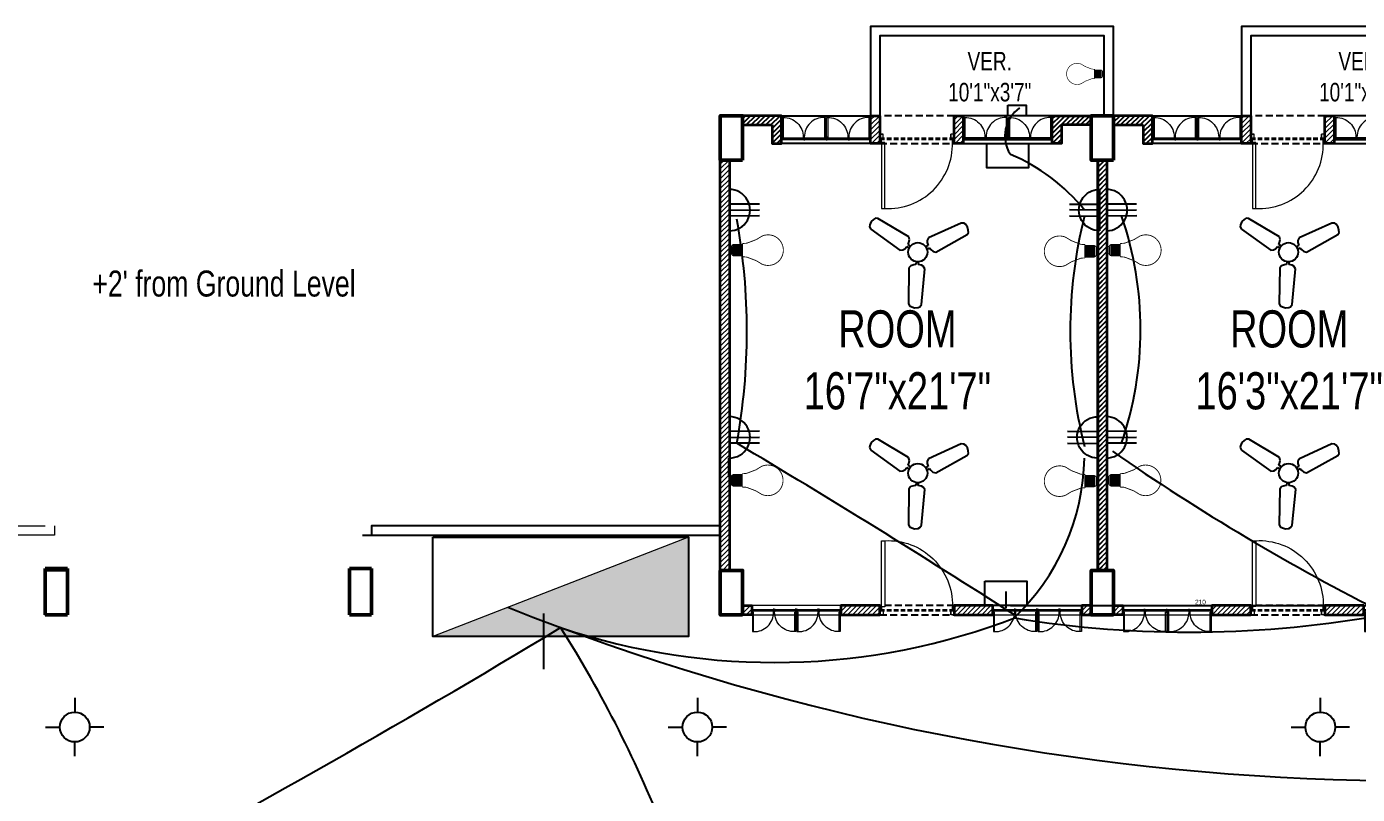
# Model space of a CAD drawing. Header units: inches. Extents: x -20263 to 10253, y -4567 to 3195.
# Drawn here: x -6846 to -6129, y -1205 to -791 of the extents above; entities that cross this region are included whole.
import ezdxf

# ---------------------------------------------------------------- set-up
doc = ezdxf.new("R2010")
doc.units = ezdxf.units.IN
doc.header["$MEASUREMENT"] = 0
doc.linetypes.add('ACAD_ISO02W100', pattern=[15, 12, -3])
doc.linetypes.add('DASHED2', pattern=[0.375, 0.25, -0.125])
for name, color, linetype, lineweight in [('A-TEXT', 7, 'Continuous', 5), ('ar-DOOR-WOOD', 44, 'Continuous', 0), ('column', 1, 'Continuous', 50), ('Main Wall', 250, 'Continuous', 13), ('WALL_SEC_', 170, 'Continuous', 25), ('walll', 7, 'Continuous', 30)]:
    doc.layers.add(name, color=color, linetype=linetype, lineweight=lineweight)
for name, color, linetype in [('conduit', 160, 'Continuous'), ('e conduit sdb to swicth', 160, 'Continuous'), ('liveline', 1, 'Continuous')]:
    doc.layers.add(name, color=color, linetype=linetype)
doc.layers.add('hatch brick', color=32, linetype='Continuous', lineweight=0, transparency=0.4)
doc.styles.add('SIMPLE', font='romantic.ttf')
doc.styles.get("Standard").update_dxf_attribs({"font": 'arial.ttf'})
doc.dimstyles.get("Standard").update_dxf_attribs({"dimtxt": 0.18, "dimasz": 0.18, "dimexe": 0.18, "dimexo": 0.0625, "dimgap": 0.09, "dimtad": 0, "dimtih": 1, "dimtoh": 1, "dimdec": 4, "dimzin": 0, "dimdsep": 46, "dimtxsty": 'Standard', "dimcen": 0.09, "dimadec": 0, "dimazin": 0, "dimtfac": 1, "dimtdec": 4, "dimtofl": 0, "dimtmove": 0, "dimatfit": 3, "dimfxl": 1, "dimtolj": 1, "dimtzin": 0, "dimarcsym": 0})
pattern_1 = [(45, (-1504762.0648, -134073.2052), (-1.3258252147, 1.3258252147), [])]

# ---------------------------------------------------------------- blocks, each defined once
blk = doc.blocks.new('DOOR_45')
at = {"layer": 'ar-DOOR-WOOD'}
for p, q in [((-10968.75, 15427.44), (-10963.75, 15427.44)), ((-10968.75, 15427.44), (-10968.75, 15426.44)), ((-10963.75, 15427.44), (-10963.75, 15425.44)), ((-11008.75, 15426.44), (-11008.75, 15424.44)), ((-10968.75, 15426.44), (-11008.75, 15426.44)), ((-11008.75, 15424.44), (-10968.75, 15424.44)), ((-10968.75, 15424.44), (-10968.75, 15426.44)), ((-10968.75, 15426.44), (-10966.75, 15426.44)), ((-10966.75, 15426.44), (-10966.75, 15425.44)), ((-10966.75, 15425.44), (-10963.75, 15425.44)), ((-10968.75, 15382.44), (-10968.75, 15383.44)), ((-10968.75, 15383.44), (-10966.75, 15383.44)), ((-10968.75, 15382.44), (-10963.75, 15382.44)), ((-10966.75, 15384.44), (-10963.75, 15384.44)), ((-10966.75, 15383.44), (-10966.75, 15384.44)), ((-10963.75, 15382.44), (-10963.75, 15384.44))]:
    blk.add_line(p, q, dxfattribs=at)
for points in [[(-10963.75, 15427.44), (-10968.75, 15427.44), (-10968.75, 15426.44), (-10966.75, 15426.44), (-10966.75, 15425.44), (-10963.75, 15425.44)], [(-10968.75, 15426.44), (-11008.75, 15426.44), (-11008.75, 15424.44), (-10968.75, 15424.44)], [(-10968.75, 15383.44), (-10968.75, 15382.44), (-10963.75, 15382.44), (-10963.75, 15384.44), (-10966.75, 15384.44), (-10966.75, 15383.44)]]:
    blk.add_lwpolyline(points, close=True, dxfattribs=at)
blk.add_arc((-10969.89, 15422.35), 38.92, 176.90834, 271.67702, dxfattribs=at)
blk = doc.blocks.new('DOOR_40')
at = {"layer": 'ar-DOOR-WOOD'}
for p, q in [((-11029.1, 15421.4), (-11064.1, 15421.4)), ((-11064.1, 15421.4), (-11064.1, 15419.4)), ((-11064.1, 15419.4), (-11029.1, 15419.4)), ((-11029.1, 15422.4), (-11024.1, 15422.4)), ((-11029.1, 15422.4), (-11029.1, 15421.4)), ((-11029.1, 15419.4), (-11029.1, 15421.4)), ((-11029.1, 15421.4), (-11027.1, 15421.4)), ((-11027.1, 15421.4), (-11027.1, 15420.4)), ((-11027.1, 15420.4), (-11024.1, 15420.4)), ((-11024.1, 15422.4), (-11024.1, 15420.4)), ((-11029.1, 15383.4), (-11027.1, 15383.4)), ((-11029.1, 15382.4), (-11029.1, 15383.4)), ((-11029.1, 15382.4), (-11024.1, 15382.4)), ((-11027.1, 15383.4), (-11027.1, 15384.4)), ((-11027.1, 15384.4), (-11024.1, 15384.4)), ((-11024.1, 15382.4), (-11024.1, 15384.4))]:
    blk.add_line(p, q, dxfattribs=at)
blk.add_arc((-11029.4, 15418.2), 34.8, 178.03, 270.3561, dxfattribs=at)
blk = doc.blocks.new('room 1')
h = blk.add_hatch()
h.set_pattern_fill('ANSI31', color=256, scale=15)
h.paths.add_polyline_path([(1498318.01, 133229.01), (1498318.01, 133219.01), (1498323.01, 133219.01), (1498323.01, 133234.01), (1498302.01, 133234.01), (1498302.01, 133229.01), (1498302.01, 133229.01)])
h = blk.add_hatch()
h.set_pattern_fill('ANSI31', color=256, scale=15)
h.paths.add_polyline_path([(1498474.01, 133229.01), (1498474.01, 133219.01), (1498469.01, 133219.01), (1498469.01, 133234.01), (1498490.01, 133234.01), (1498490.01, 133229.01), (1498490.01, 133229.01)])
at = {"layer": 'hatch brick'}
h = blk.add_hatch(dxfattribs=at)
h.set_pattern_fill('ANSI31', color=256, scale=15)
h.set_pattern_definition([(45, (69, 2), (-1.3258252147, 1.3258252147), [])])
h.paths.add_polyline_path([(1498376.01, 133234.01), (1498376.01, 133219.01), (1498376.01, 133219.01), (1498371.01, 133219.01), (1498371.01, 133234.01)])
h = blk.add_hatch(dxfattribs=at)
h.set_pattern_fill('ANSI31', color=256, scale=15)
h.set_pattern_definition([(45, (114, 2), (-1.3258252147, 1.3258252147), [])])
h.paths.add_polyline_path([(1498421.01, 133234.01), (1498421.01, 133219.01), (1498421.01, 133219.01), (1498416.01, 133219.01), (1498416.01, 133234.01)])
h = blk.add_hatch(dxfattribs=at)
h.set_pattern_fill('ANSI31', color=256, scale=15)
h.paths.add_polyline_path([(1498298.51, 132989.01), (1498293.51, 132989.01), (1498293.51, 133210.01), (1498298.51, 133210.01)])
h = blk.add_hatch(dxfattribs=at)
h.set_pattern_fill('ANSI31', color=256, scale=15)
h.paths.add_polyline_path([(1498493.51, 132989.01), (1498498.51, 132989.01), (1498498.51, 133210.01), (1498493.51, 133210.01)])
h = blk.add_hatch(dxfattribs=at)
h.set_pattern_fill('ANSI31', color=256, scale=15)
h.set_pattern_definition([(45, (-14.5, 0), (-1.3258252147, 1.3258252147), [])])
h.paths.add_polyline_path([(1498302.01, 132970.01), (1498307.01, 132970.01), (1498307.01, 132965.01), (1498302.01, 132965.01)])
h = blk.add_hatch(dxfattribs=at)
h.set_pattern_fill('ANSI31', color=256, scale=15)
h.set_pattern_definition([(45, (-5, -252), (-1.3258252147, 1.3258252147), [])])
h.paths.add_polyline_path([(1498376.01, 132970.01), (1498355.01, 132970.01), (1498355.01, 132965.01), (1498376.01, 132965.01)])
h = blk.add_hatch(dxfattribs=at)
h.set_pattern_fill('ANSI31', color=256, scale=15)
h.set_pattern_definition([(45, (1.2113, 4e-09), (-1.3258252147, 1.3258252147), [])])
h.paths.add_polyline_path([(1498437.01, 132970.01), (1498416.01, 132970.01), (1498416.01, 132965.01), (1498437.01, 132965.01)])
h = blk.add_hatch(dxfattribs=at)
h.set_pattern_fill('ANSI31', color=256, scale=15)
h.paths.add_polyline_path([(1498490.01, 132970.01), (1498485.01, 132970.01), (1498485.01, 132965.01), (1498490.01, 132965.01)])
for points in [[(1498323.01, 133234.01), (1498371.01, 133234.01), (1498371.01, 133219.01), (1498323.01, 133219.01)], [(1498469.01, 133234.01), (1498421.01, 133234.01), (1498421.01, 133219.01), (1498469.01, 133219.01)]]:
    blk.add_lwpolyline(points, close=True)
at = {"linetype": 'DASHED2', "ltscale": 15}
for points in [[(1498376.01, 133219.01), (1498416.01, 133219.01), (1498416.01, 133234.01), (1498376.01, 133234.01)], [(1498376.01, 132965.01), (1498416.01, 132965.01), (1498416.01, 132970.01), (1498376.01, 132970.01)]]:
    blk.add_lwpolyline(points, close=True, dxfattribs=at)
at = {"layer": 'Main Wall', "color": 1, "lineweight": 50}
for points in [[(1498302.01, 133210.01), (1498290.01, 133210.01), (1498290.01, 133234.01), (1498302.01, 133234.01), (1498302.01, 133210.01)], [(1498502.01, 133210.01), (1498490.01, 133210.01), (1498490.01, 133234.01), (1498502.01, 133234.01), (1498502.01, 133210.01)], [(1498302.01, 132965.01), (1498290.01, 132965.01), (1498290.01, 132989.01), (1498302.01, 132989.01), (1498302.01, 132965.01)], [(1498502.01, 132965.01), (1498490.01, 132965.01), (1498490.01, 132989.01), (1498502.01, 132989.01), (1498502.01, 132965.01)]]:
    blk.add_lwpolyline(points, dxfattribs=at)
at = {"layer": 'Main Wall', "lineweight": 35}
for points in [[(1498318.01, 133229.01), (1498318.01, 133219.01), (1498323.01, 133219.01), (1498323.01, 133234.01), (1498302.01, 133234.01), (1498302.01, 133229.01), (1498302.01, 133229.01), (1498302.01, 133229.01), (1498318.01, 133229.01)], [(1498474.01, 133229.01), (1498474.01, 133219.01), (1498469.01, 133219.01), (1498469.01, 133234.01), (1498490.01, 133234.01), (1498490.01, 133229.01), (1498490.01, 133229.01), (1498490.01, 133229.01), (1498474.01, 133229.01)], [(1498376.01, 132970.01), (1498376.01, 132970.01), (1498355.01, 132970.01), (1498355.01, 132965.01), (1498376.01, 132965.01), (1498376.01, 132970.01)]]:
    blk.add_lwpolyline(points, dxfattribs=at)
for points in [[(1498376.01, 133234.01), (1498376.01, 133219.01), (1498376.01, 133219.01), (1498376.01, 133219.01), (1498371.01, 133219.01), (1498371.01, 133234.01)], [(1498421.01, 133234.01), (1498421.01, 133219.01), (1498421.01, 133219.01), (1498421.01, 133219.01), (1498416.01, 133219.01), (1498416.01, 133234.01)], [(1498298.51, 132989.01), (1498293.51, 132989.01), (1498293.51, 133210.01), (1498298.51, 133210.01)], [(1498493.51, 132989.01), (1498498.51, 132989.01), (1498498.51, 133210.01), (1498493.51, 133210.01)], [(1498302.01, 132970.01), (1498307.01, 132970.01), (1498307.01, 132965.01), (1498302.01, 132965.01)], [(1498437.01, 132970.01), (1498416.01, 132970.01), (1498416.01, 132965.01), (1498437.01, 132965.01)], [(1498490.01, 132970.01), (1498485.01, 132970.01), (1498485.01, 132965.01), (1498490.01, 132965.01)]]:
    blk.add_lwpolyline(points, close=True, dxfattribs=at)
at = {"layer": 'Main Wall', "color": 150}
for points in [[(1498371.01, 133221.01), (1498323.61, 133221.01), (1498323.61, 133222.01), (1498371.01, 133222.01)], [(1498371.01, 133221.01), (1498323.61, 133221.01), (1498323.61, 133221.51), (1498371.01, 133221.51)], [(1498421.01, 133221.01), (1498468.41, 133221.01), (1498468.41, 133222.01), (1498421.01, 133222.01)], [(1498421.01, 133221.01), (1498468.41, 133221.01), (1498468.41, 133221.51), (1498421.01, 133221.51)], [(1498307.01, 132968.01), (1498354.41, 132968.01), (1498354.41, 132967.01), (1498307.01, 132967.01)], [(1498307.01, 132968.01), (1498354.41, 132968.01), (1498354.41, 132967.51), (1498307.01, 132967.51)], [(1498437.61, 132968.01), (1498484.41, 132968.01), (1498484.41, 132967.01), (1498437.61, 132967.01)], [(1498437.61, 132968.01), (1498484.41, 132968.01), (1498484.41, 132967.51), (1498437.61, 132967.51)]]:
    blk.add_lwpolyline(points, close=True, dxfattribs=at)
at = {"layer": 'Main Wall', "color": 150, "linetype": 'DASHED2', "ltscale": 10}
for points in [[(1498376.01, 133222.01), (1498416.01, 133222.01), (1498416.01, 133221.01), (1498376.01, 133221.01)], [(1498376.01, 133222.01), (1498416.01, 133222.01), (1498416.01, 133221.51), (1498376.01, 133221.51)], [(1498376.01, 132968.01), (1498416.01, 132968.01), (1498416.01, 132967.01), (1498376.01, 132967.01)], [(1498376.01, 132968.01), (1498416.01, 132968.01), (1498416.01, 132967.51), (1498376.01, 132967.51)]]:
    blk.add_lwpolyline(points, close=True, dxfattribs=at)
at = {"layer": 'Main Wall'}
for points in [[(1498307.01, 132965.01), (1498355.01, 132965.01), (1498355.01, 132970.01), (1498307.01, 132970.01)], [(1498437.01, 132965.01), (1498485.01, 132965.01), (1498485.01, 132970.01), (1498437.01, 132970.01)]]:
    blk.add_lwpolyline(points, close=True, dxfattribs=at)
at = {"layer": 'Main Wall', "extrusion": (0, 0, -1)}
for name, p, xscale, yscale, zscale, rotation in [('DOOR_40', (-1502949.75, 129913.77), 0.2999999999999545, 0.2999999999999545, -0.2999999999999545, 270), ('DOOR_40', (-1502973.75, 129913.77), 0.2999999999999545, 0.2999999999999545, -0.2999999999999545, 270), ('DOOR_40', (-1493818.28, 129913.77), -0.2999999999999545, 0.2999999999999545, -0.2999999999999545, 90), ('DOOR_40', (-1493842.28, 129913.77), -0.2999999999999545, 0.2999999999999545, -0.2999999999999545, 90), ('DOOR_45', (-1512089.3, 142969.57), -0.8888888888889142, 0.8888888888889142, -0.8888888888889142, 270), ('DOOR_45', (-1512089.3, 123219.46), 0.8888888888889142, 0.8888888888889142, -0.8888888888889142, 270), ('DOOR_40', (-1493704.28, 136275.25), 0.2999999999999545, 0.2999999999999545, -0.2999999999999545, 90), ('DOOR_40', (-1493728.28, 136275.25), 0.2999999999999545, 0.2999999999999545, -0.2999999999999545, 90), ('DOOR_40', (-1493834.28, 136275.25), 0.2999999999999545, 0.2999999999999545, -0.2999999999999545, 90), ('DOOR_40', (-1493858.28, 136275.25), 0.2999999999999545, 0.2999999999999545, -0.2999999999999545, 90)]:
    blk.add_blockref(name, p, dxfattribs=dict(at, xscale=xscale, yscale=yscale, zscale=zscale, rotation=rotation))
at = {"layer": 'Main Wall'}
for p, xscale, yscale, zscale, rotation in [((1493720.28, 129913.77), 0.2999999999999545, 0.2999999999999545, 0.2999999999999545, 270), ((1493744.28, 129913.77), 0.2999999999999545, 0.2999999999999545, 0.2999999999999545, 270), ((1503047.75, 129913.77), -0.2999999999999545, 0.2999999999999545, 0.2999999999999546, 90), ((1503071.75, 129913.77), -0.2999999999999545, 0.2999999999999545, 0.2999999999999546, 90), ((1502933.75, 136275.25), 0.2999999999999546, 0.2999999999999546, 0.2999999999999546, 90), ((1502957.75, 136275.25), 0.2999999999999546, 0.2999999999999546, 0.2999999999999546, 90), ((1503063.75, 136275.25), 0.2999999999999546, 0.2999999999999546, 0.2999999999999546, 90), ((1503087.75, 136275.25), 0.2999999999999546, 0.2999999999999546, 0.2999999999999546, 90)]:
    blk.add_blockref('DOOR_40', p, dxfattribs=dict(at, xscale=xscale, yscale=yscale, zscale=zscale, rotation=rotation))
blk = doc.blocks.new('toilet stair block final')
at = {"layer": 'hatch brick'}
h = blk.add_hatch(dxfattribs=at)
h.set_pattern_fill('ANSI31', color=256, scale=15)
edge = h.paths.add_edge_path()
edge.add_line((67.04, 218.27), (65.33, 222.97))
edge.add_line((65.33, 222.97), (0, 199.18))
edge.add_line((0, 199.18), (0, 180.18))
edge.add_line((0, 180.18), (-57, 180.18))
edge.add_line((-57, 180.18), (-57, 175.18))
edge.add_line((-57, 175.18), (5, 175.18))
edge.add_line((5, 175.18), (5, 195.68))
edge.add_line((5, 195.68), (67.04, 218.27))
for points in [[(-62, 367), (-62, 362), (57.4, 362), (85.96, 283.35)], [(90.63, 285.05), (60.9, 367), (-57, 367)]]:
    blk.add_lwpolyline(points)
blk = doc.blocks.new('LED')
for p, q in [((-12.1, -25.6), (11.9, -25.6)), ((-11.6, -7.7), (11.7, -7.7)), ((-11.6, -11), (11.7, -9.6)), ((-11.6, -13.3), (11.7, -11.8)), ((-11.5, -15.5), (11.8, -14.1)), ((-11.3, -17.8), (11.9, -16.3)), ((-11.2, -20), (12.1, -18.6)), ((-11.2, -22.2), (12.1, -20.8)), ((-11.2, -24.5), (12.1, -23.1))]:
    blk.add_line(p, q)
at = {"lineweight": 9}
blk.add_line((7.8, -3.1), (-7.8, -3.1), dxfattribs=at)
for points, const_width in [([(5.3, 0), (5.4, 0), (5.7, 0), (6.1, -0.1), (6.6, -0.3), (7, -0.6), (7.2, -0.9), (7.4, -1.2), (7.5, -1.5), (7.7, -2), (7.7, -2.5), (7.8, -3.1), (7.7, -2.5), (7.7, -2), (7.5, -1.5), (7.4, -1.2), (7.2, -0.9), (7, -0.6), (6.6, -0.3), (6.1, -0.1), (5.7, 0), (5.4, 0), (5.3, 0), (-5.3, 0), (-5.4, 0), (-5.5, 0), (-5.8, 0), (-6.1, -0.1), (-6.4, -0.2), (-6.7, -0.5), (-7, -0.7), (-7.3, -1.1), (-7.6, -1.7), (-7.7, -2.3), (-7.8, -3.1), (-7.8, -3.1), (-7.9, -3.2), (-8.1, -3.2), (-8.3, -3.3), (-8.9, -3.6), (-9.6, -4.1), (-10.3, -4.7), (-11, -5.4), (-11.2, -5.9), (-11.4, -6.4), (-11.6, -7), (-11.6, -7.7), (-12.2, -7.7), (-12.1, -26)], 2), ([(-5.3, 0), (-5.4, 0), (-5.5, 0), (-5.8, 0), (-6.1, -0.1), (-6.4, -0.2), (-6.7, -0.5), (-7, -0.7), (-7.3, -1.1), (-7.6, -1.7), (-7.7, -2.3), (-7.8, -3.1)], 1), ([(-0.1, -111.1), (-0.2, -111.1), (-1, -111.1), (-1.8, -111.1), (-2.6, -111.1), (-3.4, -111), (-4.2, -110.9), (-5, -110.8), (-5.8, -110.6), (-6.6, -110.5), (-7.4, -110.3), (-8.1, -110.1), (-8.9, -109.9), (-9.6, -109.7), (-10.4, -109.5), (-11.1, -109.2), (-11.8, -108.9), (-12.5, -108.7), (-13.2, -108.3), (-13.9, -108), (-14.6, -107.7), (-15.3, -107.3), (-16, -106.9), (-16.6, -106.6), (-17.3, -106.2), (-17.9, -105.7), (-18.5, -105.3), (-19.2, -104.8), (-19.8, -104.4), (-20.4, -103.9), (-20.9, -103.4), (-21.5, -102.9), (-22.1, -102.4), (-22.6, -101.9), (-23.1, -101.3), (-23.7, -100.8), (-24.2, -100.2), (-24.6, -99.6), (-25.1, -99), (-25.6, -98.4), (-26, -97.8), (-26.5, -97.2), (-26.9, -96.5), (-27.3, -95.9), (-27.7, -95.2), (-28.1, -94.6), (-28.4, -93.9), (-28.8, -93.2), (-29.1, -92.5), (-29.4, -91.8), (-29.7, -91.1), (-30, -90.4), (-30.2, -89.6), (-30.5, -88.9), (-30.7, -88.1), (-30.9, -87.4), (-31.1, -86.6), (-31.2, -85.9), (-31.4, -85.1), (-31.5, -84.3), (-31.6, -83.5), (-31.7, -82.7), (-31.8, -81.9), (-31.8, -81.1), (-31.9, -80.3), (-31.9, -79.5), (-31.9, -78.2), (-31.8, -77), (-31.7, -75.8), (-31.5, -74.6), (-31.3, -73.4), (-31.1, -72.2), (-30.8, -71.1), (-30.4, -69.9), (-30, -68.8), (-29.6, -67.7), (-29.2, -66.6), (-22.1, -55), (-14.6, -35.3), (-14.1, -29.7), (-14.1, -27.1), (-12.1, -25.6)], 1.8), ([(-0.1, -111.1), (0, -111.1), (0.8, -111.1), (1.6, -111.1), (2.5, -111.1), (3.3, -111), (4, -110.9), (4.8, -110.8), (5.6, -110.6), (6.4, -110.5), (7.2, -110.3), (7.9, -110.1), (8.7, -109.9), (9.4, -109.7), (10.2, -109.5), (10.9, -109.2), (11.6, -108.9), (12.3, -108.7), (13, -108.3), (13.7, -108), (14.4, -107.7), (15.1, -107.3), (15.8, -106.9), (16.4, -106.6), (17.1, -106.2), (17.7, -105.7), (18.3, -105.3), (19, -104.8), (19.6, -104.4), (20.2, -103.9), (20.7, -103.4), (21.3, -102.9), (21.9, -102.4), (22.4, -101.9), (22.9, -101.3), (23.5, -100.8), (24, -100.2), (24.5, -99.6), (24.9, -99), (25.4, -98.4), (25.8, -97.8), (26.3, -97.2), (26.7, -96.5), (27.1, -95.9), (27.5, -95.2), (27.9, -94.6), (28.2, -93.9), (28.6, -93.2), (28.9, -92.5), (29.2, -91.8), (29.5, -91.1), (29.8, -90.4), (30, -89.6), (30.3, -88.9), (30.5, -88.1), (30.7, -87.4), (30.9, -86.6), (31, -85.9), (31.2, -85.1), (31.3, -84.3), (31.4, -83.5), (31.5, -82.7), (31.6, -81.9), (31.6, -81.1), (31.7, -80.3), (31.7, -79.5), (31.7, -78.2), (31.6, -77), (31.5, -75.8), (31.3, -74.6), (31.1, -73.4), (30.9, -72.2), (30.6, -71.1), (30.2, -69.9), (29.9, -68.8), (29.4, -67.7), (29, -66.6), (21.9, -55), (14.4, -35.3), (13.9, -29.7), (13.9, -27.1), (11.9, -25.6)], 1.8), ([(11.9, -26.1), (11.9, -7.7), (11.7, -7.7), (11.6, -7), (11.4, -6.4), (11.2, -5.9), (11, -5.4), (10.3, -4.7), (9.6, -4.1), (8.9, -3.6), (8.3, -3.3), (7.9, -3.2), (7.8, -3.1), (7.8, -3.1)], 2)]:
    blk.add_lwpolyline(points, dxfattribs=dict(const_width=const_width))
at = {"color": 7, "lineweight": 20}
blk.add_open_spline([(-9.8, -25.6), (-9.8, -25.6), (9.4, -25.6), (9.4, -25.6)], degree=3, dxfattribs=at)
blk = doc.blocks.new('6')
at = {"color": 7}
for p, q in [((3268, -2243), (3260, -2275)), ((3260, -2275), (3351, -2687)), ((3285, -2228), (3268, -2243)), ((3322, -2211), (3285, -2228)), ((3359, -2211), (3322, -2211)), ((3387, -2215), (3359, -2211)), ((3407, -2236), (3387, -2215)), ((3533, -2638), (3407, -2236)), ((3518, -2669), (3533, -2638)), ((3351, -2687), (3378, -2709)), ((3378, -2709), (3403, -2714)), ((3403, -2714), (3440, -2709)), ((3440, -2709), (3450, -2742)), ((3468, -2701), (3489, -2690)), ((3477, -2735), (3468, -2701)), ((3489, -2690), (3518, -2669)), ((3666, -2816), (3649, -2835)), ((3699, -2804), (3666, -2816)), ((4101, -2931), (3699, -2804)), ((3291, -2913), (3005, -3223)), ((3325, -2910), (3291, -2913)), ((3357, -2925), (3325, -2910)), ((3378, -2938), (3357, -2925)), ((3403, -2913), (3378, -2938)), ((3399, -2958), (3423, -2933)), ((3422, -2988), (3399, -2958)), ((3594, -2888), (3628, -2897)), ((3635, -2869), (3601, -2861)), ((3628, -2897), (3627, -2922)), ((3627, -2922), (3631, -2958)), ((3631, -2958), (3650, -2985)), ((3649, -2835), (3635, -2869)), ((4124, -2954), (4101, -2931)), ((4129, -2976), (4124, -2954)), ((4125, -3016), (4129, -2976)), ((3113, -3331), (3424, -3046)), ((3429, -3011), (3422, -2988)), ((3424, -3046), (3429, -3011)), ((3650, -2985), (4061, -3078)), ((4061, -3078), (4089, -3071)), ((4089, -3071), (4107, -3048)), ((4107, -3048), (4125, -3016)), ((3005, -3223), (2997, -3251)), ((2997, -3251), (3008, -3278)), ((3008, -3278), (3026, -3309)), ((3026, -3309), (3059, -3333)), ((3059, -3333), (3081, -3340)), ((3081, -3340), (3113, -3331))]:
    blk.add_line(p, q, dxfattribs=at)
blk.add_circle((3491, -2846), 113, dxfattribs=at)
blk = doc.blocks.new('3 pin')
at = {"layer": 'WALL_SEC_', "color": 3, "lineweight": 25}
for p, q in [((10035.5, 6358.5), (10035.5, 6351.5)), ((10045.69, 6353.52), (10035.5, 6353.52)), ((10035.5, 6351.5), (10035.5, 6344.5)), ((10035.5, 6351.5), (10045.69, 6351.5)), ((10045.69, 6349.48), (10035.5, 6349.48))]:
    blk.add_line(p, q, dxfattribs=at)
blk.add_arc((10035.5, 6351.5), 7, 270, 90, dxfattribs=at)
blk = doc.blocks.new('*D268')
at = {"layer": 'conduit', "color": 0, "lineweight": -2, "transparency": 16777216}
for p, q in [((-6318.17, -1095.63), (-6318.17, -1104.44)), ((-6315.67, -1103.19), (-6110.67, -1103.19)), ((-6108.17, -1098.13), (-6108.17, -1104.44))]:
    blk.add_line(p, q, dxfattribs=at)
at = {"layer": 'conduit', "color": 0, "transparency": 16777216}
for points in [[(-6315.67, -1102.78), (-6315.67, -1103.61), (-6318.17, -1103.19)], [(-6110.67, -1102.78), (-6110.67, -1103.61), (-6108.17, -1103.19)]]:
    blk.add_solid(points, dxfattribs=at)
at = {"layer": 'Defpoints', "color": 0, "transparency": 16777216}
for p in [(-6318.17, -1095), (-6108.17, -1097.5), (-6108.17, -1103.19)]:
    blk.add_point(p, dxfattribs=at)
at = {"layer": 'conduit', "color": 0, "transparency": 16777216, "insert": (-6213.17, -1101.29), "char_height": 2.5, "attachment_point": 5}
blk.add_mtext('210', dxfattribs=at)

msp = doc.modelspace()

# ---------------------------------------------------------------- hatches: boundary and pattern name
at = {"true_color": 0x000000}
h = msp.add_hatch(dxfattribs=at)
h.set_pattern_fill('ANSI31', color=18, scale=15)
h.set_pattern_definition(pattern_1)
h.paths.add_polyline_path([(-6444.052, -844.192), (-6444.052, -854.192), (-6439.052, -854.192), (-6439.052, -839.192), (-6460.052, -839.192), (-6460.052, -844.192), (-6460.052, -844.192)])
h = msp.add_hatch(dxfattribs=at)
h.set_pattern_fill('ANSI31', color=18, scale=15)
h.set_pattern_definition(pattern_1)
h.paths.add_polyline_path([(-6288.052, -844.192), (-6288.052, -854.192), (-6293.052, -854.192), (-6293.052, -839.192), (-6272.052, -839.192), (-6272.052, -844.192), (-6272.052, -844.192)])
at = {"layer": 'hatch brick', "true_color": 0x000000}
h = msp.add_hatch(dxfattribs=at)
h.set_pattern_fill('ANSI31', color=18, scale=15)
h.set_pattern_definition([(45, (-1504693.0648, -134071.2052), (-1.3258252147, 1.3258252147), [])])
h.paths.add_polyline_path([(-6386.052, -839.192), (-6386.052, -854.192), (-6386.052, -854.192), (-6391.052, -854.192), (-6391.052, -839.192)])
h = msp.add_hatch(dxfattribs=at)
h.set_pattern_fill('ANSI31', color=18, scale=15)
h.set_pattern_definition([(45, (-1504648.0648, -134071.2052), (-1.3258252147, 1.3258252147), [])])
h.paths.add_polyline_path([(-6341.052, -839.192), (-6341.052, -854.192), (-6341.052, -854.192), (-6346.052, -854.192), (-6346.052, -839.192)])
h = msp.add_hatch(dxfattribs=at)
h.set_pattern_fill('ANSI31', color=18, scale=15)
h.set_pattern_definition([(45, (-1504765.5648, -134073.2052), (-1.3258252147, 1.3258252147), [])])
h.paths.add_polyline_path([(-6467.052, -1084.192), (-6472.052, -1084.192), (-6472.052, -863.192), (-6467.052, -863.192)])
h = msp.add_hatch(dxfattribs=at)
h.set_pattern_fill('ANSI31', color=18, scale=15)
h.set_pattern_definition(pattern_1)
h.paths.add_polyline_path([(-6268.552, -1084.192), (-6263.552, -1084.192), (-6263.552, -863.192), (-6268.552, -863.192)])
h = msp.add_hatch(dxfattribs=at)
h.set_pattern_fill('ANSI31', color=18, scale=15)
h.set_pattern_definition([(45, (-1504776.5648, -134073.2052), (-1.3258252147, 1.3258252147), [])])
h.paths.add_polyline_path([(-6460.052, -1103.192), (-6455.052, -1103.192), (-6455.052, -1108.192), (-6460.052, -1108.192)])
h = msp.add_hatch(dxfattribs=at)
h.set_pattern_fill('ANSI31', color=18, scale=15)
h.set_pattern_definition([(45, (-1504767.0648, -134325.2052), (-1.3258252147, 1.3258252147), [])])
h.paths.add_polyline_path([(-6386.052, -1103.192), (-6407.052, -1103.192), (-6407.052, -1108.192), (-6386.052, -1108.192)])
h = msp.add_hatch(dxfattribs=at)
h.set_pattern_fill('ANSI31', color=18, scale=15)
h.set_pattern_definition([(45, (-1504760.8535, -134073.2052), (-1.3258252147, 1.3258252147), [])])
h.paths.add_polyline_path([(-6325.052, -1103.192), (-6346.052, -1103.192), (-6346.052, -1108.192), (-6325.052, -1108.192)])
h = msp.add_hatch(dxfattribs=at)
h.set_pattern_fill('ANSI31', color=18, scale=15)
h.set_pattern_definition(pattern_1)
h.paths.add_polyline_path([(-6272.052, -1103.192), (-6277.052, -1103.192), (-6277.052, -1108.192), (-6272.052, -1108.192)])
at = {"layer": 'walll', "linetype": 'ACAD_ISO02W100', "lineweight": 20}
h = msp.add_hatch(color=7, dxfattribs=at)
h.dxf.hatch_style = 1
h.paths.add_polyline_path([(-6489.163, -1119.796), (-6489.163, -1066.256), (-6627.133, -1119.796)])

# ---------------------------------------------------------------- linework, layer by layer
at = {"color": 7, "lineweight": 20}
msp.add_line((-6489.163, -1066.256), (-6627.133, -1119.796), dxfattribs=at)
at = {"color": 30, "true_color": 0xf8991e}
for p, q in [((-6820.149, -1152.905), (-6820.149, -1160.592)), ((-6484.412, -1152.905), (-6484.412, -1160.592)), ((-6148.533, -1152.905), (-6148.533, -1160.592)), ((-6835.871, -1168.626), (-6828.183, -1168.626)), ((-6804.428, -1168.626), (-6812.116, -1168.626)), ((-6500.134, -1168.626), (-6492.446, -1168.626)), ((-6468.691, -1168.626), (-6476.379, -1168.626)), ((-6164.254, -1168.626), (-6156.566, -1168.626)), ((-6132.811, -1168.626), (-6140.499, -1168.626)), ((-6820.149, -1184.347), (-6820.149, -1176.66)), ((-6484.412, -1184.347), (-6484.412, -1176.66)), ((-6148.533, -1184.347), (-6148.533, -1176.66))]:
    msp.add_line(p, q, dxfattribs=at)
at = {"color": 18, "true_color": 0x000000}
for points in [[(-6260.052, -839.192), (-6260.052, -791.192), (-6391.052, -791.192), (-6391.052, -839.192)], [(-6265.052, -839.192), (-6265.052, -796.192), (-6386.052, -796.192), (-6386.052, -839.192)], [(-6060.052, -839.192), (-6060.052, -791.192), (-6191.052, -791.192), (-6191.052, -839.192)], [(-6065.052, -839.192), (-6065.052, -796.192), (-6186.052, -796.192), (-6186.052, -839.192)], [(-6665.052, -1065.192), (-6660.052, -1065.192)]]:
    msp.add_lwpolyline(points, dxfattribs=at)
for points in [[(-6439.052, -839.192), (-6391.052, -839.192), (-6391.052, -854.192), (-6439.052, -854.192)], [(-6293.052, -839.192), (-6341.052, -839.192), (-6341.052, -854.192), (-6293.052, -854.192)], [(-6660.052, -1065.192), (-6472.052, -1065.192), (-6472.052, -1060.192), (-6660.052, -1060.192)]]:
    msp.add_lwpolyline(points, close=True, dxfattribs=at)
at = {"color": 18, "linetype": 'DASHED2', "ltscale": 15, "true_color": 0x000000}
for points in [[(-6386.052, -854.192), (-6346.052, -854.192), (-6346.052, -839.192), (-6386.052, -839.192)], [(-6386.052, -1108.192), (-6346.052, -1108.192), (-6346.052, -1103.192), (-6386.052, -1103.192)]]:
    msp.add_lwpolyline(points, close=True, dxfattribs=at)
at = {"color": 116, "true_color": 0x136734}
for points in [[(-6317.052, -833.447), (-6307.093, -833.447), (-6307.093, -839.192), (-6317.052, -839.192)], [(-6328.305, -854.192), (-6305.798, -854.192), (-6305.798, -867.276), (-6328.305, -867.276)], [(-6329.34, -1089.986), (-6306.832, -1089.986), (-6306.832, -1103.07), (-6329.34, -1103.07)]]:
    msp.add_lwpolyline(points, close=True, dxfattribs=at)
at = {"color": 7, "lineweight": -3}
msp.add_lwpolyline([(-6627.133, -1066.256), (-6489.163, -1066.256), (-6489.163, -1119.796), (-6627.133, -1119.796)], close=True, dxfattribs=at)
at = {"color": 18, "ltscale": 2000, "true_color": 0x000000}
msp.add_lwpolyline([(-6824.052, -1108.192), (-6836.052, -1108.192), (-6836.052, -1084.192), (-6824.052, -1084.192)], close=True, dxfattribs=at)
at = {"color": 30, "true_color": 0xf8991e}
for centre in [(-6820.149, -1168.626), (-6484.412, -1168.626), (-6148.533, -1168.626)]:
    msp.add_circle(centre, 8.034, dxfattribs=at)
msp.add_arc((-6096.816, 131.336), 1328.99, 248.372011, 287.772581)
at = {"layer": 'column', "color": 18, "ltscale": 2000, "true_color": 0x000000}
for p, q in [((-6836.052, -1083.192), (-6824.052, -1083.192)), ((-6836.052, -1083.192), (-6836.052, -1108.192)), ((-6836.052, -1083.192), (-6824.052, -1083.192)), ((-6836.052, -1083.192), (-6836.052, -1108.192)), ((-6824.052, -1083.192), (-6824.052, -1108.192)), ((-6824.052, -1083.192), (-6824.052, -1108.192)), ((-6672.052, -1083.192), (-6660.052, -1083.192)), ((-6672.052, -1083.192), (-6672.052, -1108.192)), ((-6672.052, -1083.192), (-6660.052, -1083.192)), ((-6672.052, -1083.192), (-6672.052, -1108.192)), ((-6660.052, -1083.192), (-6660.052, -1108.192)), ((-6660.052, -1083.192), (-6660.052, -1108.192)), ((-6824.052, -1108.192), (-6836.052, -1108.192)), ((-6824.052, -1108.192), (-6836.052, -1108.192)), ((-6660.052, -1108.192), (-6672.052, -1108.192)), ((-6660.052, -1108.192), (-6672.052, -1108.192))]:
    msp.add_line(p, q, dxfattribs=at)
at = {"layer": 'conduit', "color": 18, "true_color": 0x000000}
for centre, radius, start, end in [((-6300.137, -850.111), 18.416, 124.88645, 212.493685), ((-6355.514, -954.744), 102.777, 39.035391, 67.190327), ((-6793.097, -955.364), 335.403, 349.632578, 10.367422), ((-6028.731, -955.321), 254.648, 165.886315, 194.134159), ((-6433.236, -954.375), 187.8, 340.942382, 19.002132), ((-9105.743, -5461.832), 5172.144, 57.325118, 59.274602), ((-6398.318, -1021.004), 122.673, 313.511159, 358.759363), ((-5560.361, -9.03), 1229.838, 235.28937, 243.294735), ((-6443.029, -771.973), 361.84, 251.445339, 291.161083), ((-6219.161, -536.6), 580.919, 260.658992, 280.558854), ((-9137.322, 3148.395), 4982.831, 297.660777, 301.171918), ((-7106.285, -1462.999), 649.254, 21.219726, 32.411179)]:
    msp.add_arc(centre, radius, start, end, dxfattribs=at)
at = {"layer": 'e conduit sdb to swicth', "color": 18, "true_color": 0x000000}
msp.add_line((-6467.42, -1033.874), (-6467.42, -1023.639), dxfattribs=at)
at = {"layer": 'liveline'}
msp.add_line((-6567.48, -1107.369), (-6567.48, -1137.369), dxfattribs=at)
at = {"layer": 'Main Wall', "color": 1, "lineweight": 50}
for points in [[(-6460.052, -863.192), (-6472.052, -863.192), (-6472.052, -839.192), (-6460.052, -839.192), (-6460.052, -863.192)], [(-6260.052, -863.192), (-6272.052, -863.192), (-6272.052, -839.192), (-6260.052, -839.192), (-6260.052, -863.192)], [(-6460.052, -1108.192), (-6472.052, -1108.192), (-6472.052, -1084.192), (-6460.052, -1084.192), (-6460.052, -1108.192)], [(-6260.052, -1108.192), (-6272.052, -1108.192), (-6272.052, -1084.192), (-6260.052, -1084.192), (-6260.052, -1108.192)]]:
    msp.add_lwpolyline(points, dxfattribs=at)
at = {"layer": 'Main Wall', "color": 18, "lineweight": 35, "true_color": 0x000000}
for points in [[(-6444.052, -844.192), (-6444.052, -854.192), (-6439.052, -854.192), (-6439.052, -839.192), (-6460.052, -839.192), (-6460.052, -844.192), (-6460.052, -844.192), (-6460.052, -844.192), (-6444.052, -844.192)], [(-6288.052, -844.192), (-6288.052, -854.192), (-6293.052, -854.192), (-6293.052, -839.192), (-6272.052, -839.192), (-6272.052, -844.192), (-6272.052, -844.192), (-6272.052, -844.192), (-6288.052, -844.192)], [(-6386.052, -1103.192), (-6386.052, -1103.192), (-6407.052, -1103.192), (-6407.052, -1108.192), (-6386.052, -1108.192), (-6386.052, -1103.192)]]:
    msp.add_lwpolyline(points, dxfattribs=at)
for points in [[(-6386.052, -839.192), (-6386.052, -854.192), (-6386.052, -854.192), (-6386.052, -854.192), (-6391.052, -854.192), (-6391.052, -839.192)], [(-6341.052, -839.192), (-6341.052, -854.192), (-6341.052, -854.192), (-6341.052, -854.192), (-6346.052, -854.192), (-6346.052, -839.192)], [(-6467.052, -1084.192), (-6472.052, -1084.192), (-6472.052, -863.192), (-6467.052, -863.192)], [(-6268.552, -1084.192), (-6263.552, -1084.192), (-6263.552, -863.192), (-6268.552, -863.192)], [(-6460.052, -1103.192), (-6455.052, -1103.192), (-6455.052, -1108.192), (-6460.052, -1108.192)], [(-6325.052, -1103.192), (-6346.052, -1103.192), (-6346.052, -1108.192), (-6325.052, -1108.192)], [(-6272.052, -1103.192), (-6277.052, -1103.192), (-6277.052, -1108.192), (-6272.052, -1108.192)]]:
    msp.add_lwpolyline(points, close=True, dxfattribs=at)
at = {"layer": 'Main Wall', "color": 150}
for points in [[(-6391.052, -852.192), (-6438.452, -852.192), (-6438.452, -851.192), (-6391.052, -851.192)], [(-6391.052, -852.192), (-6438.452, -852.192), (-6438.452, -851.692), (-6391.052, -851.692)], [(-6341.052, -852.192), (-6293.652, -852.192), (-6293.652, -851.192), (-6341.052, -851.192)], [(-6341.052, -852.192), (-6293.652, -852.192), (-6293.652, -851.692), (-6341.052, -851.692)], [(-6455.052, -1105.192), (-6407.652, -1105.192), (-6407.652, -1106.192), (-6455.052, -1106.192)], [(-6455.052, -1105.192), (-6407.652, -1105.192), (-6407.652, -1105.692), (-6455.052, -1105.692)], [(-6324.452, -1105.192), (-6277.652, -1105.192), (-6277.652, -1106.192), (-6324.452, -1106.192)], [(-6324.452, -1105.192), (-6277.652, -1105.192), (-6277.652, -1105.692), (-6324.452, -1105.692)]]:
    msp.add_lwpolyline(points, close=True, dxfattribs=at)
at = {"layer": 'Main Wall', "color": 150, "linetype": 'DASHED2', "ltscale": 10}
for points in [[(-6386.052, -851.192), (-6346.052, -851.192), (-6346.052, -852.192), (-6386.052, -852.192)], [(-6386.052, -851.192), (-6346.052, -851.192), (-6346.052, -851.692), (-6386.052, -851.692)], [(-6386.052, -1105.192), (-6346.052, -1105.192), (-6346.052, -1106.192), (-6386.052, -1106.192)], [(-6386.052, -1105.192), (-6346.052, -1105.192), (-6346.052, -1105.692), (-6386.052, -1105.692)]]:
    msp.add_lwpolyline(points, close=True, dxfattribs=at)
at = {"layer": 'Main Wall', "color": 18, "true_color": 0x000000}
for points in [[(-6455.052, -1108.192), (-6407.052, -1108.192), (-6407.052, -1103.192), (-6455.052, -1103.192)], [(-6325.052, -1108.192), (-6277.052, -1108.192), (-6277.052, -1103.192), (-6325.052, -1103.192)]]:
    msp.add_lwpolyline(points, close=True, dxfattribs=at)

# ---------------------------------------------------------------- block references
at = {"color": 1}
for p, xscale, yscale, zscale, rotation in [((-6265.414, -816.641), -0.1793349189005943, 0.1793349189005943, 0.1793349189005943, 269.9999999998945), ((-6466.867, -911.607), 0.2590482185936613, 0.2590482185936613, 0.2590482185936613, 90), ((-6268.552, -912.218), -0.2590482185936613, 0.2590482185936613, 0.2590482185936613, 270), ((-6263.181, -911.607), 0.2590482185936613, 0.2590482185936613, 0.2590482185936613, 90), ((-6467.038, -1035.649), 0.2590482185936613, 0.2590482185936613, 0.2590482185936613, 90), ((-6268.552, -1036.093), -0.2590482185936613, 0.2590482185936613, 0.2590482185936613, 270), ((-6263.307, -1035.649), 0.2590482185936613, 0.2590482185936613, 0.2590482185936613, 90)]:
    msp.add_blockref('LED', p, dxfattribs=dict(at, xscale=xscale, yscale=yscale, zscale=zscale, rotation=rotation))
at = {"color": 18, "true_color": 0x000000, "extrusion": (0, 0, -1), "xscale": -1, "zscale": -1}
msp.add_blockref('room 1', (1504562.065, -134073.205), dxfattribs=at)
at = {"color": 40, "true_color": 0xf8d731, "xscale": 0.04578869434389712, "yscale": 0.04578869434389712, "zscale": 0.04578869434389712, "rotation": 41.8550425353075}
for p in [(-6571.578, -922.362), (-6371.685, -922.362), (-6571.596, -1041.386), (-6371.66, -1041.386)]:
    msp.add_blockref('6', p, dxfattribs=at)
at = {"layer": 'Main Wall', "color": 18, "true_color": 0x000000, "extrusion": (0, 0, -1)}
for name, p, xscale, yscale, zscale, rotation in [('DOOR_40', (1812.318, -4159.432), 0.2999999999999545, 0.2999999999999545, -0.2999999999999545, 270), ('DOOR_40', (1788.318, -4159.432), 0.2999999999999545, 0.2999999999999545, -0.2999999999999545, 270), ('DOOR_40', (1714.318, -4159.432), 0.2999999999999545, 0.2999999999999545, -0.2999999999999546, 270), ('DOOR_40', (1690.318, -4159.432), 0.2999999999999545, 0.2999999999999545, -0.2999999999999546, 270), ('DOOR_45', (-7327.233, -10853.748), 0.8888888888889142, 0.8888888888889142, -0.8888888888889142, 270), ('DOOR_40', (11057.785, 2202.048), 0.2999999999999545, 0.2999999999999545, -0.2999999999999545, 90), ('DOOR_40', (11033.785, 2202.048), 0.2999999999999545, 0.2999999999999545, -0.2999999999999545, 90), ('DOOR_40', (10927.785, 2202.048), 0.2999999999999545, 0.2999999999999545, -0.2999999999999545, 90), ('DOOR_40', (10903.785, 2202.048), 0.2999999999999545, 0.2999999999999545, -0.2999999999999545, 90)]:
    msp.add_blockref(name, p, dxfattribs=dict(at, xscale=xscale, yscale=yscale, zscale=zscale, rotation=rotation))
at = {"layer": 'Main Wall', "color": 18, "true_color": 0x000000}
for name, p, xscale, yscale, zscale, rotation in [('DOOR_40', (-11041.785, -4159.432), 0.2999999999999545, 0.2999999999999545, 0.2999999999999545, 270), ('DOOR_40', (-11017.785, -4159.432), 0.2999999999999545, 0.2999999999999545, 0.2999999999999545, 270), ('DOOR_40', (-10943.785, -4159.432), 0.2999999999999545, 0.2999999999999545, 0.2999999999999545, 270), ('DOOR_40', (-10919.785, -4159.432), 0.2999999999999545, 0.2999999999999545, 0.2999999999999545, 270), ('DOOR_45', (7327.233, 8896.363), 0.8888888888889142, 0.8888888888889142, 0.8888888888889142, 90), ('DOOR_40', (-1828.318, 2202.048), 0.2999999999999546, 0.2999999999999546, 0.2999999999999546, 90), ('DOOR_40', (-1804.318, 2202.048), 0.2999999999999546, 0.2999999999999546, 0.2999999999999546, 90), ('DOOR_40', (-1698.318, 2202.048), 0.2999999999999546, 0.2999999999999546, 0.2999999999999546, 90), ('DOOR_40', (-1674.318, 2202.048), 0.2999999999999546, 0.2999999999999546, 0.2999999999999546, 90)]:
    msp.add_blockref(name, p, dxfattribs=dict(at, xscale=xscale, yscale=yscale, zscale=zscale, rotation=rotation))
at = {"layer": 'Main Wall', "color": 18, "lineweight": 35, "true_color": 0x000000, "xscale": -1}
msp.add_blockref('toilet stair block final', (-6893.052, -1427.188), dxfattribs=at)
at = {"layer": 'WALL_SEC_', "color": 3, "lineweight": 18, "yscale": 1.593189739815701, "zscale": 1.593189739815701}
for p, xscale, rotation in [((-22420.512, -11064.409), 1.593189739815701, 0.1981071203228082), ((9685.811, -11064.409), -1.593189739815701, 359.8018928796772), ((-22217.174, -11064.409), 1.593189739815701, 0.1981071203228082), ((-22420.512, -11186.878), 1.593189739815701, 0.1981071203228082), ((9684.82, -11186.899), -1.593189739815701, 359.8018928796772), ((-22217.233, -11186.878), 1.593189739815701, 0.1981071203228082)]:
    msp.add_blockref('3 pin', p, dxfattribs=dict(at, xscale=xscale, rotation=rotation))

# ---------------------------------------------------------------- texts
at = {"layer": 'A-TEXT', "color": 18, "true_color": 0x000000, "attachment_point": 9, "style": 'SIMPLE'}
for s, insert, char_height, width in [('\\pxqc;{\\fSwis721 LtCn BT|b0|i0|c0|p34;VER.\\P10\'1"x3\'7"}', (-6290.052, -831.625), 10, 73.45933), ('\\pxqc;{\\fSwis721 LtCn BT|b0|i0|c0|p34;VER.\\P10\'1"x3\'7"}', (-6090.052, -831.625), 10, 73.45933), ("\\pxqc;{\\fSwis721 LtCn BT|b0|i0|c0|p34;+2' from Ground Level }", (-6666.229, -936.825), 14, 146.91866), ('\\pxqc;{\\fSwis721 LtCn BT|b0|i0|c0|p34;ROOM\\P16\'7"x21\'7"}', (-6303.115, -997.695), 20, 146.91866), ('\\pxqc;{\\fSwis721 LtCn BT|b0|i0|c0|p34;ROOM\\P16\'3"x21\'7"}', (-6091.848, -997.695), 20, 146.91866)]:
    msp.add_mtext(s, dxfattribs=dict(at, insert=insert, char_height=char_height, width=width))

# ---------------------------------------------------------------- dimensions: what is measured, and where the dimension line sits
at = {"layer": 'conduit', "color": 18, "true_color": 0x000000}
dim = msp.add_linear_dim(base=(-6108.17, -1103.192), p1=(-6318.17, -1095.005), p2=(-6108.17, -1097.505), dimstyle='Standard', override={"dimtxt": 2.5, "dimasz": 2.5, "dimexe": 1.25, "dimexo": 0.625, "dimgap": 0.625, "dimtad": 1, "dimtih": 0, "dimtoh": 0, "dimdec": 2, "dimzin": 8, "dimdsep": 44, "dimcen": 2.5, "dimtdec": 2, "dimtofl": 1, "dimtolj": 0, "dimtzin": 8}, dxfattribs=at)
dim.commit()
dim.dimension.update_dxf_attribs({"geometry": '*D268', "text_midpoint": (-6213.17, -1101.291)})

doc.saveas('drawing.dxf')
